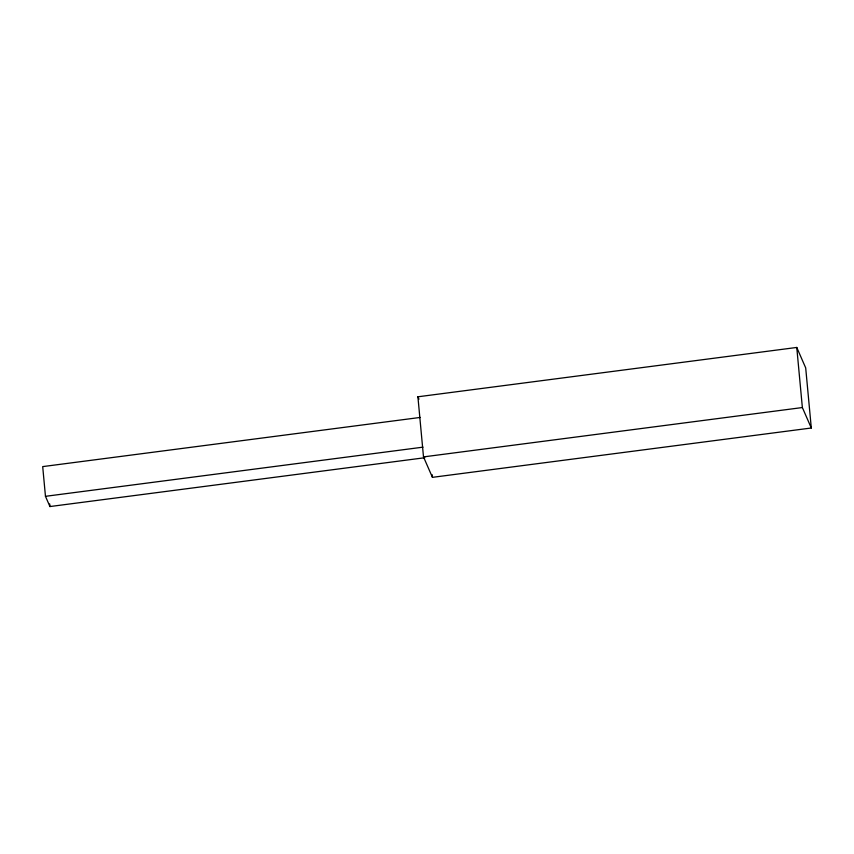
<?xml version="1.0" encoding="UTF-8"?>
<svg xmlns="http://www.w3.org/2000/svg" width="854" height="854" viewBox="0 0 854 854"><rect width="100%" height="100%" fill="white"/><g stroke="black" fill="none" stroke-linecap="round" stroke-linejoin="round"><path stroke-width="1.28" d="M417.905 396.79L796.761 347.45L805.696 367.893L811.3 428.003L432.434 477.343L423.499 456.901L417.905 396.79L418.951 399.202M420.243 417.435L42.7 466.604L45.465 496.323L49.938 506.55L424.844 457.723M45.465 496.323L423.018 447.154M423.499 456.901L802.365 407.55L811.3 428.003M796.761 347.45L802.365 407.55M432.188 474.728L432.434 477.343M49.692 503.945L49.938 506.55"/></g></svg>
